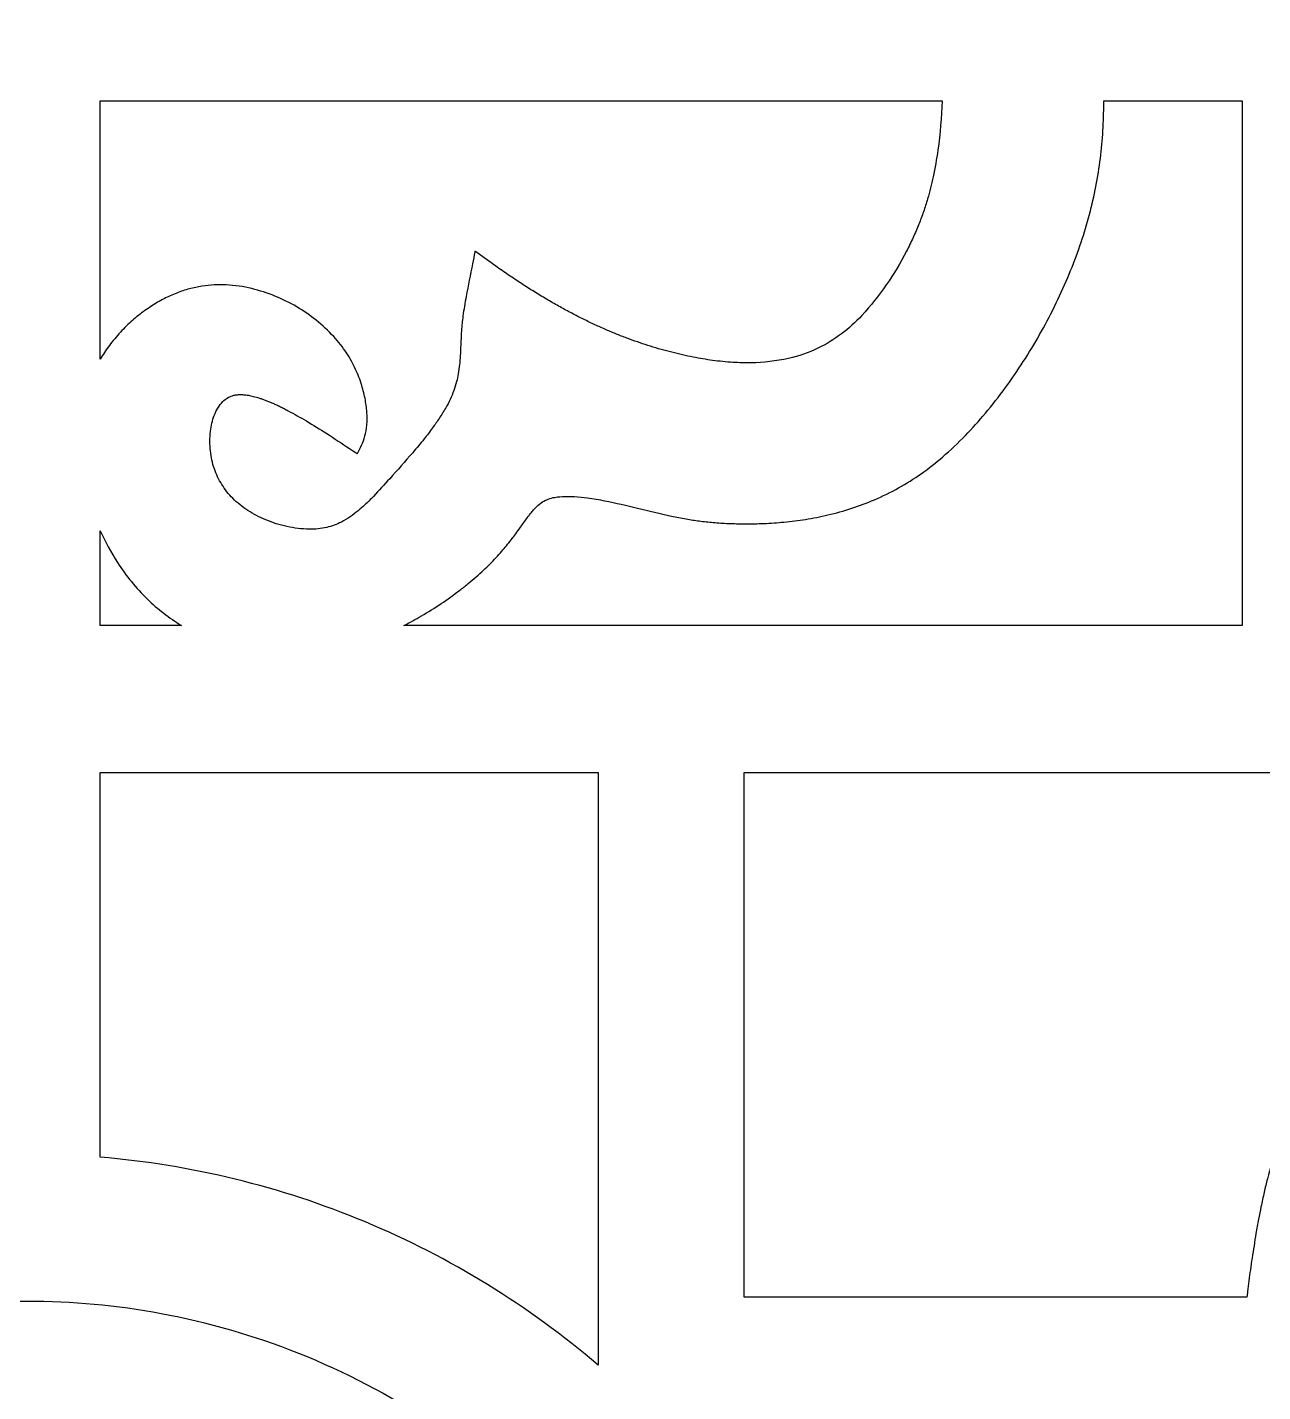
# Model space of a CAD drawing. Header units: centimetres. Extents: x -27 to -20.3, y -9 to 9.
# Drawn here: x -23.642 to -21.634, y -2.217 to 0 of the extents above; entities that cross this region are included whole.
import ezdxf

# ---------------------------------------------------------------- set-up
doc = ezdxf.new("R2010")
doc.units = ezdxf.units.CM
doc.header["$MEASUREMENT"] = 0
doc.layers.add('layer 1', color=7, linetype='Continuous')

msp = doc.modelspace()

# ---------------------------------------------------------------- linework, layer by layer
at = {"layer": 'layer 1', "color": 250}
for points, knots in [([(-20.28417, 9.00077), (-20.28417, 3.00045), (-20.28417, -2.99988), (-20.28417, -9.00021), (-20.28417, -9.00021), (-22.52248, -9.00021), (-24.76082, -9.00021), (-26.99914, -9.00021), (-26.99914, -9.00021), (-26.99914, -2.99988), (-26.99914, 3.00045), (-26.99914, 9.00077), (-26.99914, 9.00077), (-24.76082, 9.00077), (-22.52248, 9.00077), (-20.28417, 9.00077)], [0, 0, 0, 0, 0.2, 0.2, 0.2, 0.2, 0.4, 0.4, 0.4, 0.4, 0.6, 0.6, 0.6, 0.6, 1, 1, 1, 1]), ([(-23.1552, -0.65967), (-23.16622, -0.65286), (-23.17722, -0.64605), (-23.18825, -0.63925), (-23.18825, -0.63925), (-23.19801, -0.63376), (-23.20777, -0.62829), (-23.21752, -0.6228), (-23.21752, -0.6228), (-23.21975, -0.62164), (-23.22197, -0.6205), (-23.22421, -0.61936), (-23.22421, -0.61936), (-23.22629, -0.61831), (-23.22837, -0.61728), (-23.23048, -0.61625), (-23.23048, -0.61625), (-23.23258, -0.61521), (-23.23472, -0.61421), (-23.23684, -0.61323), (-23.23684, -0.61323), (-23.23878, -0.61233), (-23.24072, -0.61145), (-23.24268, -0.6106), (-23.24268, -0.6106), (-23.24462, -0.60973), (-23.24659, -0.60891), (-23.24857, -0.60809), (-23.24857, -0.60809), (-23.25038, -0.60734), (-23.25216, -0.60663), (-23.25397, -0.60594), (-23.25397, -0.60594), (-23.25576, -0.60525), (-23.25757, -0.60457), (-23.25938, -0.60392), (-23.25938, -0.60392), (-23.26103, -0.60333), (-23.26266, -0.60279), (-23.26433, -0.60225), (-23.26433, -0.60225), (-23.26763, -0.60119), (-23.27094, -0.60022), (-23.27428, -0.59939), (-23.27428, -0.59939), (-23.27697, -0.59872), (-23.27969, -0.59814), (-23.28243, -0.59769), (-23.28243, -0.59769), (-23.2851, -0.59723), (-23.28778, -0.5969), (-23.29047, -0.5967), (-23.29047, -0.5967), (-23.29265, -0.59654), (-23.29482, -0.59649), (-23.297, -0.59657), (-23.297, -0.59657), (-23.29909, -0.59665), (-23.30116, -0.59685), (-23.30322, -0.59718), (-23.30322, -0.59718), (-23.30497, -0.59746), (-23.3067, -0.59787), (-23.30839, -0.59839), (-23.30839, -0.59839), (-23.31427, -0.60017), (-23.31949, -0.6034), (-23.32371, -0.60786), (-23.32371, -0.60786), (-23.32987, -0.61433), (-23.33466, -0.6219), (-23.3378, -0.63027), (-23.3378, -0.63027), (-23.34099, -0.63864), (-23.3431, -0.64733), (-23.34407, -0.65622), (-23.34407, -0.65622), (-23.34526, -0.66686), (-23.34526, -0.67757), (-23.34411, -0.68821), (-23.34411, -0.68821), (-23.34304, -0.69803), (-23.34091, -0.70768), (-23.33773, -0.71703), (-23.33773, -0.71703), (-23.33467, -0.72599), (-23.33063, -0.73455), (-23.3256, -0.74258), (-23.3256, -0.74258), (-23.32052, -0.75077), (-23.31454, -0.75831), (-23.30774, -0.76513), (-23.30774, -0.76513), (-23.30027, -0.77259), (-23.2921, -0.77922), (-23.28329, -0.78493), (-23.28329, -0.78493), (-23.27401, -0.79095), (-23.26419, -0.79606), (-23.25398, -0.80025), (-23.25398, -0.80025), (-23.24293, -0.80479), (-23.23149, -0.80838), (-23.21983, -0.81093), (-23.21983, -0.81093), (-23.20788, -0.81356), (-23.19573, -0.81501), (-23.1835, -0.81526), (-23.1835, -0.81526), (-23.17394, -0.81546), (-23.16447, -0.8145), (-23.15515, -0.81242), (-23.15515, -0.81242), (-23.14685, -0.81053), (-23.13882, -0.80759), (-23.13124, -0.80361), (-23.13124, -0.80361), (-23.12148, -0.79847), (-23.11229, -0.79235), (-23.10383, -0.78527), (-23.10383, -0.78527), (-23.10015, -0.78222), (-23.09658, -0.77904), (-23.09311, -0.77576), (-23.09311, -0.77576), (-23.08836, -0.77127), (-23.08372, -0.76667), (-23.0792, -0.76198), (-23.0792, -0.76198), (-23.07041, -0.75242), (-23.06162, -0.74288), (-23.05281, -0.73333), (-23.05281, -0.73333), (-23.04022, -0.71933), (-23.02776, -0.70521), (-23.01542, -0.69095), (-23.01542, -0.69095), (-23.00911, -0.68364), (-23.00293, -0.6762), (-22.99693, -0.66863), (-22.99693, -0.66863), (-22.99216, -0.66268), (-22.98754, -0.65664), (-22.983, -0.65051), (-22.983, -0.65051), (-22.9794, -0.64561), (-22.97592, -0.64064), (-22.97256, -0.63559), (-22.97256, -0.63559), (-22.96875, -0.6299), (-22.96515, -0.62412), (-22.96176, -0.61818), (-22.96176, -0.61818), (-22.95912, -0.61365), (-22.9567, -0.60901), (-22.95447, -0.60427), (-22.95447, -0.60427), (-22.95232, -0.59964), (-22.95035, -0.5949), (-22.94861, -0.5901), (-22.94861, -0.5901), (-22.9469, -0.58529), (-22.9454, -0.58042), (-22.94414, -0.57548), (-22.94414, -0.57548), (-22.94309, -0.57127), (-22.94217, -0.56704), (-22.94144, -0.56277), (-22.94144, -0.56277), (-22.9406, -0.55783), (-22.9399, -0.55287), (-22.93938, -0.5479), (-22.93938, -0.5479), (-22.93901, -0.54444), (-22.93871, -0.541), (-22.9385, -0.53753), (-22.9385, -0.53753), (-22.93813, -0.53186), (-22.93784, -0.52617), (-22.9376, -0.52048), (-22.9376, -0.52048), (-22.93732, -0.51346), (-22.93702, -0.50645), (-22.9367, -0.49944), (-22.9367, -0.49944), (-22.93659, -0.49715), (-22.93643, -0.49483), (-22.93627, -0.49255), (-22.93627, -0.49255), (-22.93568, -0.48464), (-22.93489, -0.47677), (-22.93379, -0.46892), (-22.93379, -0.46892), (-22.93232, -0.45826), (-22.93059, -0.44764), (-22.92865, -0.43706), (-22.92865, -0.43706), (-22.92517, -0.41935), (-22.92169, -0.40165), (-22.91819, -0.38394), (-22.91819, -0.38394), (-22.91692, -0.37741), (-22.91563, -0.37088), (-22.91436, -0.36435), (-22.91436, -0.36435), (-22.91432, -0.36405), (-22.91425, -0.36374), (-22.91417, -0.36344), (-22.91417, -0.36344), (-22.91394, -0.36361), (-22.91369, -0.36381), (-22.91344, -0.36398), (-22.91344, -0.36398), (-22.90809, -0.36788), (-22.90272, -0.3718), (-22.89738, -0.37569), (-22.89738, -0.37569), (-22.89008, -0.38099), (-22.88276, -0.38624), (-22.8754, -0.39143), (-22.8754, -0.39143), (-22.8684, -0.3963), (-22.86137, -0.40113), (-22.85431, -0.40589), (-22.85431, -0.40589), (-22.84737, -0.41057), (-22.84037, -0.41516), (-22.83331, -0.41968), (-22.83331, -0.41968), (-22.82662, -0.424), (-22.8199, -0.42823), (-22.8131, -0.43238), (-22.8131, -0.43238), (-22.80643, -0.43647), (-22.79975, -0.44046), (-22.79301, -0.44442), (-22.79301, -0.44442), (-22.78657, -0.44815), (-22.78011, -0.45183), (-22.77358, -0.45544), (-22.77358, -0.45544), (-22.76718, -0.45897), (-22.76079, -0.46241), (-22.7543, -0.46578), (-22.7543, -0.46578), (-22.74808, -0.46903), (-22.74184, -0.4722), (-22.73554, -0.47529), (-22.73554, -0.47529), (-22.7294, -0.47831), (-22.72323, -0.48125), (-22.71699, -0.48411), (-22.71699, -0.48411), (-22.71095, -0.48689), (-22.70491, -0.48958), (-22.6988, -0.4922), (-22.6988, -0.4922), (-22.69287, -0.49476), (-22.68691, -0.49723), (-22.68089, -0.49963), (-22.68089, -0.49963), (-22.675, -0.50199), (-22.6691, -0.50424), (-22.66317, -0.50644), (-22.66317, -0.50644), (-22.65184, -0.51061), (-22.64039, -0.5145), (-22.62887, -0.51808), (-22.62887, -0.51808), (-22.61745, -0.52164), (-22.60594, -0.52489), (-22.59437, -0.52785), (-22.59437, -0.52785), (-22.58284, -0.53079), (-22.57127, -0.53341), (-22.5596, -0.53571), (-22.5596, -0.53571), (-22.5492, -0.53778), (-22.53872, -0.53951), (-22.52821, -0.54093), (-22.52821, -0.54093), (-22.51723, -0.54242), (-22.50623, -0.54351), (-22.49518, -0.54421), (-22.49518, -0.54421), (-22.48539, -0.54485), (-22.47557, -0.54507), (-22.46577, -0.54492), (-22.46577, -0.54492), (-22.44519, -0.5446), (-22.42478, -0.54221), (-22.40472, -0.53781), (-22.40472, -0.53781), (-22.38814, -0.53418), (-22.37216, -0.52859), (-22.35692, -0.52116), (-22.35692, -0.52116), (-22.33006, -0.50803), (-22.30613, -0.49011), (-22.28588, -0.46803), (-22.28588, -0.46803), (-22.257, -0.4365), (-22.23253, -0.40138), (-22.21293, -0.3633), (-22.21293, -0.3633), (-22.20918, -0.35606), (-22.20563, -0.34873), (-22.20224, -0.34132), (-22.20224, -0.34132), (-22.19901, -0.33424), (-22.19596, -0.32709), (-22.19307, -0.31985), (-22.19307, -0.31985), (-22.19039, -0.3131), (-22.18786, -0.30626), (-22.18546, -0.2994), (-22.18546, -0.2994), (-22.18309, -0.29251), (-22.18089, -0.2856), (-22.17883, -0.27864), (-22.17883, -0.27864), (-22.17538, -0.2668), (-22.17236, -0.25485), (-22.16982, -0.24278), (-22.16982, -0.24278), (-22.1668, -0.22838), (-22.16427, -0.21389), (-22.16217, -0.19931), (-22.16217, -0.19931), (-22.15841, -0.17269), (-22.15606, -0.14591), (-22.15521, -0.11905), (-22.15521, -0.11905), (-22.61118, -0.11905), (-23.06714, -0.11905), (-23.5231, -0.11905), (-23.5231, -0.11905), (-23.5231, -0.25903), (-23.5231, -0.39902), (-23.5231, -0.53898), (-23.5231, -0.53898), (-23.52093, -0.53532), (-23.51866, -0.5317), (-23.51631, -0.52815), (-23.51631, -0.52815), (-23.51118, -0.5204), (-23.50562, -0.51296), (-23.49966, -0.50582), (-23.49966, -0.50582), (-23.49361, -0.49855), (-23.48718, -0.49161), (-23.4804, -0.48504), (-23.4804, -0.48504), (-23.47417, -0.479), (-23.46767, -0.47327), (-23.4609, -0.46788), (-23.4609, -0.46788), (-23.4542, -0.46254), (-23.44727, -0.45754), (-23.4401, -0.45289), (-23.4401, -0.45289), (-23.43338, -0.44854), (-23.42646, -0.44452), (-23.41937, -0.44083), (-23.41937, -0.44083), (-23.4127, -0.4374), (-23.40587, -0.43431), (-23.39888, -0.43157), (-23.39888, -0.43157), (-23.39214, -0.42894), (-23.38528, -0.42667), (-23.37829, -0.42477), (-23.37829, -0.42477), (-23.37151, -0.42293), (-23.3646, -0.42145), (-23.35764, -0.42035), (-23.35764, -0.42035), (-23.34466, -0.41833), (-23.33155, -0.41763), (-23.31842, -0.41827), (-23.31842, -0.41827), (-23.30446, -0.41897), (-23.29061, -0.421), (-23.27701, -0.42432), (-23.27701, -0.42432), (-23.25132, -0.43061), (-23.22678, -0.44055), (-23.20391, -0.45394), (-23.20391, -0.45394), (-23.18159, -0.467), (-23.16142, -0.48323), (-23.14385, -0.50229), (-23.14385, -0.50229), (-23.14001, -0.50645), (-23.13631, -0.51077), (-23.13282, -0.51525), (-23.13282, -0.51525), (-23.12937, -0.51964), (-23.1261, -0.52419), (-23.12301, -0.52886), (-23.12301, -0.52886), (-23.11739, -0.53743), (-23.1124, -0.54638), (-23.10813, -0.55569), (-23.10813, -0.55569), (-23.10617, -0.55988), (-23.10438, -0.56413), (-23.10274, -0.56845), (-23.10274, -0.56845), (-23.10108, -0.57279), (-23.09958, -0.57718), (-23.09821, -0.58163), (-23.09821, -0.58163), (-23.09699, -0.58556), (-23.09591, -0.58953), (-23.09493, -0.59352), (-23.09493, -0.59352), (-23.09394, -0.59752), (-23.09308, -0.60157), (-23.09235, -0.60563), (-23.09235, -0.60563), (-23.09166, -0.60936), (-23.0911, -0.61311), (-23.09062, -0.61687), (-23.09062, -0.61687), (-23.09019, -0.62029), (-23.08991, -0.6237), (-23.0897, -0.62712), (-23.0897, -0.62712), (-23.08947, -0.63048), (-23.08941, -0.63383), (-23.08947, -0.63718), (-23.08947, -0.63718), (-23.08951, -0.64027), (-23.08963, -0.64336), (-23.08992, -0.64644), (-23.08992, -0.64644), (-23.09045, -0.65231), (-23.09148, -0.65811), (-23.093, -0.6638), (-23.093, -0.6638), (-23.09438, -0.66905), (-23.09627, -0.67412), (-23.09862, -0.67899), (-23.09862, -0.67899), (-23.10073, -0.68336), (-23.10283, -0.68771), (-23.10494, -0.69208), (-23.10494, -0.69208), (-23.10502, -0.69227), (-23.10514, -0.69247), (-23.10524, -0.69268), (-23.10524, -0.69268), (-23.10543, -0.69257), (-23.10561, -0.69243), (-23.1058, -0.69232), (-23.1058, -0.69232), (-23.10983, -0.68966), (-23.11386, -0.687), (-23.11788, -0.68434), (-23.11788, -0.68434), (-23.13032, -0.67612), (-23.14276, -0.6679), (-23.1552, -0.65967)], [0, 0, 0, 0, 0.008547, 0.008547, 0.008547, 0.008547, 0.017094, 0.017094, 0.017094, 0.017094, 0.025641, 0.025641, 0.025641, 0.025641, 0.034188, 0.034188, 0.034188, 0.034188, 0.042735, 0.042735, 0.042735, 0.042735, 0.0512821, 0.0512821, 0.0512821, 0.0512821, 0.0598291, 0.0598291, 0.0598291, 0.0598291, 0.0683761, 0.0683761, 0.0683761, 0.0683761, 0.0769231, 0.0769231, 0.0769231, 0.0769231, 0.0854701, 0.0854701, 0.0854701, 0.0854701, 0.0940171, 0.0940171, 0.0940171, 0.0940171, 0.1025641, 0.1025641, 0.1025641, 0.1025641, 0.1111111, 0.1111111, 0.1111111, 0.1111111, 0.1196581, 0.1196581, 0.1196581, 0.1196581, 0.1282051, 0.1282051, 0.1282051, 0.1282051, 0.1367521, 0.1367521, 0.1367521, 0.1367521, 0.1452991, 0.1452991, 0.1452991, 0.1452991, 0.1538462, 0.1538462, 0.1538462, 0.1538462, 0.1623932, 0.1623932, 0.1623932, 0.1623932, 0.1709402, 0.1709402, 0.1709402, 0.1709402, 0.1794872, 0.1794872, 0.1794872, 0.1794872, 0.1880342, 0.1880342, 0.1880342, 0.1880342, 0.1965812, 0.1965812, 0.1965812, 0.1965812, 0.2051282, 0.2051282, 0.2051282, 0.2051282, 0.2136752, 0.2136752, 0.2136752, 0.2136752, 0.2222222, 0.2222222, 0.2222222, 0.2222222, 0.2307692, 0.2307692, 0.2307692, 0.2307692, 0.2393162, 0.2393162, 0.2393162, 0.2393162, 0.2478632, 0.2478632, 0.2478632, 0.2478632, 0.2564103, 0.2564103, 0.2564103, 0.2564103, 0.2649573, 0.2649573, 0.2649573, 0.2649573, 0.2735043, 0.2735043, 0.2735043, 0.2735043, 0.2820513, 0.2820513, 0.2820513, 0.2820513, 0.2905983, 0.2905983, 0.2905983, 0.2905983, 0.2991453, 0.2991453, 0.2991453, 0.2991453, 0.3076923, 0.3076923, 0.3076923, 0.3076923, 0.3162393, 0.3162393, 0.3162393, 0.3162393, 0.3247863, 0.3247863, 0.3247863, 0.3247863, 0.3333333, 0.3333333, 0.3333333, 0.3333333, 0.3418803, 0.3418803, 0.3418803, 0.3418803, 0.3504274, 0.3504274, 0.3504274, 0.3504274, 0.3589744, 0.3589744, 0.3589744, 0.3589744, 0.3675214, 0.3675214, 0.3675214, 0.3675214, 0.3760684, 0.3760684, 0.3760684, 0.3760684, 0.3846154, 0.3846154, 0.3846154, 0.3846154, 0.3931624, 0.3931624, 0.3931624, 0.3931624, 0.4017094, 0.4017094, 0.4017094, 0.4017094, 0.4102564, 0.4102564, 0.4102564, 0.4102564, 0.4188034, 0.4188034, 0.4188034, 0.4188034, 0.4273504, 0.4273504, 0.4273504, 0.4273504, 0.4358974, 0.4358974, 0.4358974, 0.4358974, 0.4444444, 0.4444444, 0.4444444, 0.4444444, 0.4529915, 0.4529915, 0.4529915, 0.4529915, 0.4615385, 0.4615385, 0.4615385, 0.4615385, 0.4700855, 0.4700855, 0.4700855, 0.4700855, 0.4786325, 0.4786325, 0.4786325, 0.4786325, 0.4871795, 0.4871795, 0.4871795, 0.4871795, 0.4957265, 0.4957265, 0.4957265, 0.4957265, 0.5042735, 0.5042735, 0.5042735, 0.5042735, 0.5128205, 0.5128205, 0.5128205, 0.5128205, 0.5213675, 0.5213675, 0.5213675, 0.5213675, 0.5299145, 0.5299145, 0.5299145, 0.5299145, 0.5384615, 0.5384615, 0.5384615, 0.5384615, 0.5470085, 0.5470085, 0.5470085, 0.5470085, 0.5555556, 0.5555556, 0.5555556, 0.5555556, 0.5641026, 0.5641026, 0.5641026, 0.5641026, 0.5726496, 0.5726496, 0.5726496, 0.5726496, 0.5811966, 0.5811966, 0.5811966, 0.5811966, 0.5897436, 0.5897436, 0.5897436, 0.5897436, 0.5982906, 0.5982906, 0.5982906, 0.5982906, 0.6068376, 0.6068376, 0.6068376, 0.6068376, 0.6153846, 0.6153846, 0.6153846, 0.6153846, 0.6239316, 0.6239316, 0.6239316, 0.6239316, 0.6324786, 0.6324786, 0.6324786, 0.6324786, 0.6410256, 0.6410256, 0.6410256, 0.6410256, 0.6495726, 0.6495726, 0.6495726, 0.6495726, 0.6581197, 0.6581197, 0.6581197, 0.6581197, 0.6666667, 0.6666667, 0.6666667, 0.6666667, 0.6752137, 0.6752137, 0.6752137, 0.6752137, 0.6837607, 0.6837607, 0.6837607, 0.6837607, 0.6923077, 0.6923077, 0.6923077, 0.6923077, 0.7008547, 0.7008547, 0.7008547, 0.7008547, 0.7094017, 0.7094017, 0.7094017, 0.7094017, 0.7179487, 0.7179487, 0.7179487, 0.7179487, 0.7264957, 0.7264957, 0.7264957, 0.7264957, 0.7350427, 0.7350427, 0.7350427, 0.7350427, 0.7435897, 0.7435897, 0.7435897, 0.7435897, 0.7521368, 0.7521368, 0.7521368, 0.7521368, 0.7606838, 0.7606838, 0.7606838, 0.7606838, 0.7692308, 0.7692308, 0.7692308, 0.7692308, 0.7777778, 0.7777778, 0.7777778, 0.7777778, 0.7863248, 0.7863248, 0.7863248, 0.7863248, 0.7948718, 0.7948718, 0.7948718, 0.7948718, 0.8034188, 0.8034188, 0.8034188, 0.8034188, 0.8119658, 0.8119658, 0.8119658, 0.8119658, 0.8205128, 0.8205128, 0.8205128, 0.8205128, 0.8290598, 0.8290598, 0.8290598, 0.8290598, 0.8376068, 0.8376068, 0.8376068, 0.8376068, 0.8461538, 0.8461538, 0.8461538, 0.8461538, 0.8547009, 0.8547009, 0.8547009, 0.8547009, 0.8632479, 0.8632479, 0.8632479, 0.8632479, 0.8717949, 0.8717949, 0.8717949, 0.8717949, 0.8803419, 0.8803419, 0.8803419, 0.8803419, 0.8888889, 0.8888889, 0.8888889, 0.8888889, 0.8974359, 0.8974359, 0.8974359, 0.8974359, 0.9059829, 0.9059829, 0.9059829, 0.9059829, 0.9145299, 0.9145299, 0.9145299, 0.9145299, 0.9230769, 0.9230769, 0.9230769, 0.9230769, 0.9316239, 0.9316239, 0.9316239, 0.9316239, 0.9401709, 0.9401709, 0.9401709, 0.9401709, 0.9487179, 0.9487179, 0.9487179, 0.9487179, 0.957265, 0.957265, 0.957265, 0.957265, 0.965812, 0.965812, 0.965812, 0.965812, 0.974359, 0.974359, 0.974359, 0.974359, 0.982906, 0.982906, 0.982906, 0.982906, 1, 1, 1, 1]), ([(-23.02995, -0.9718), (-22.57591, -0.9718), (-22.12191, -0.9718), (-21.6679, -0.9718), (-21.6679, -0.9718), (-21.6679, -0.68755), (-21.6679, -0.4033), (-21.6679, -0.11905), (-21.6679, -0.11905), (-21.74279, -0.11905), (-21.8177, -0.11905), (-21.89262, -0.11905), (-21.89262, -0.11905), (-21.89261, -0.12407), (-21.89261, -0.12907), (-21.89268, -0.13408), (-21.89268, -0.13408), (-21.89303, -0.16415), (-21.89533, -0.19413), (-21.8996, -0.22389), (-21.8996, -0.22389), (-21.90177, -0.23919), (-21.90447, -0.25442), (-21.90768, -0.26953), (-21.90768, -0.26953), (-21.91092, -0.28487), (-21.91468, -0.3001), (-21.91894, -0.3152), (-21.91894, -0.3152), (-21.92323, -0.33034), (-21.92794, -0.34538), (-21.93321, -0.36023), (-21.93321, -0.36023), (-21.93871, -0.37584), (-21.9447, -0.39128), (-21.95114, -0.40652), (-21.95114, -0.40652), (-21.96456, -0.43828), (-21.97979, -0.4692), (-21.99673, -0.49917), (-21.99673, -0.49917), (-22.01361, -0.52894), (-22.03216, -0.55771), (-22.05237, -0.5853), (-22.05237, -0.5853), (-22.06276, -0.59955), (-22.07365, -0.61345), (-22.08498, -0.62699), (-22.08498, -0.62699), (-22.09534, -0.63933), (-22.10615, -0.65129), (-22.11738, -0.66285), (-22.11738, -0.66285), (-22.12918, -0.67501), (-22.14149, -0.68663), (-22.15428, -0.69772), (-22.15428, -0.69772), (-22.16548, -0.7074), (-22.17713, -0.71654), (-22.18924, -0.72507), (-22.18924, -0.72507), (-22.20105, -0.73337), (-22.21328, -0.74105), (-22.22588, -0.74808), (-22.22588, -0.74808), (-22.23865, -0.75521), (-22.25181, -0.76167), (-22.26525, -0.76745), (-22.26525, -0.76745), (-22.2772, -0.77256), (-22.28938, -0.77717), (-22.30176, -0.78122), (-22.30176, -0.78122), (-22.31466, -0.78543), (-22.32772, -0.7891), (-22.34092, -0.7922), (-22.34092, -0.7922), (-22.34688, -0.7936), (-22.35284, -0.79488), (-22.35883, -0.79606), (-22.35883, -0.79606), (-22.36498, -0.79727), (-22.37117, -0.79837), (-22.37735, -0.79936), (-22.37735, -0.79936), (-22.38306, -0.80027), (-22.38876, -0.80109), (-22.39447, -0.80179), (-22.39447, -0.80179), (-22.40038, -0.80255), (-22.40628, -0.8032), (-22.41218, -0.80376), (-22.41218, -0.80376), (-22.41752, -0.80427), (-22.42289, -0.80471), (-22.42824, -0.80506), (-22.42824, -0.80506), (-22.43378, -0.80544), (-22.43934, -0.80574), (-22.4449, -0.80597), (-22.4449, -0.80597), (-22.4498, -0.80618), (-22.4547, -0.80634), (-22.45963, -0.80642), (-22.45963, -0.80642), (-22.46475, -0.80652), (-22.46988, -0.80655), (-22.47502, -0.80653), (-22.47502, -0.80653), (-22.47969, -0.80653), (-22.48437, -0.80646), (-22.48905, -0.80636), (-22.48905, -0.80636), (-22.49346, -0.80627), (-22.49788, -0.80613), (-22.5023, -0.80593), (-22.5023, -0.80593), (-22.50652, -0.80576), (-22.51073, -0.80552), (-22.51496, -0.80525), (-22.51496, -0.80525), (-22.51903, -0.80499), (-22.52306, -0.80469), (-22.52711, -0.80434), (-22.52711, -0.80434), (-22.53098, -0.804), (-22.5348, -0.80364), (-22.53864, -0.80323), (-22.53864, -0.80323), (-22.54243, -0.80282), (-22.54621, -0.80236), (-22.54997, -0.80187), (-22.54997, -0.80187), (-22.55348, -0.80141), (-22.557, -0.80093), (-22.56053, -0.8004), (-22.56053, -0.8004), (-22.56411, -0.79985), (-22.56768, -0.79929), (-22.57127, -0.79867), (-22.57127, -0.79867), (-22.57928, -0.7973), (-22.58726, -0.79573), (-22.59518, -0.79397), (-22.59518, -0.79397), (-22.61351, -0.78987), (-22.63178, -0.78559), (-22.65001, -0.78111), (-22.65001, -0.78111), (-22.66769, -0.77676), (-22.68542, -0.77275), (-22.70324, -0.7691), (-22.70324, -0.7691), (-22.71258, -0.76716), (-22.72201, -0.76557), (-22.73151, -0.7643), (-22.73151, -0.7643), (-22.73842, -0.76337), (-22.74539, -0.76268), (-22.75238, -0.76225), (-22.75238, -0.76225), (-22.75751, -0.76191), (-22.76264, -0.76181), (-22.76777, -0.76195), (-22.76777, -0.76195), (-22.77338, -0.76208), (-22.77896, -0.76263), (-22.78448, -0.76353), (-22.78448, -0.76353), (-22.78815, -0.76413), (-22.79175, -0.76508), (-22.79521, -0.76636), (-22.79521, -0.76636), (-22.79841, -0.76753), (-22.80146, -0.76905), (-22.80432, -0.77089), (-22.80432, -0.77089), (-22.80773, -0.77308), (-22.81087, -0.77559), (-22.8138, -0.7784), (-22.8138, -0.7784), (-22.81516, -0.77971), (-22.81646, -0.78106), (-22.81771, -0.78246), (-22.81771, -0.78246), (-22.81941, -0.78431), (-22.82102, -0.78623), (-22.8226, -0.78815), (-22.8226, -0.78815), (-22.8239, -0.78973), (-22.82516, -0.79135), (-22.82637, -0.79296), (-22.82637, -0.79296), (-22.82828, -0.79547), (-22.83017, -0.79802), (-22.83204, -0.80058), (-22.83204, -0.80058), (-22.83558, -0.80554), (-22.83914, -0.8105), (-22.84269, -0.81546), (-22.84269, -0.81546), (-22.84502, -0.81868), (-22.84737, -0.82189), (-22.84972, -0.82507), (-22.84972, -0.82507), (-22.85157, -0.82755), (-22.85345, -0.83002), (-22.85534, -0.83247), (-22.85534, -0.83247), (-22.85788, -0.83578), (-22.86048, -0.83903), (-22.8631, -0.84225), (-22.8631, -0.84225), (-22.86558, -0.84528), (-22.86808, -0.84829), (-22.87068, -0.85125), (-22.87068, -0.85125), (-22.8737, -0.85472), (-22.87675, -0.85814), (-22.8799, -0.86152), (-22.8799, -0.86152), (-22.88303, -0.8649), (-22.88625, -0.86823), (-22.88949, -0.87147), (-22.88949, -0.87147), (-22.89302, -0.87502), (-22.89661, -0.87849), (-22.90028, -0.88188), (-22.90028, -0.88188), (-22.90422, -0.88558), (-22.90826, -0.8892), (-22.91229, -0.89273), (-22.91229, -0.89273), (-22.91652, -0.89642), (-22.92076, -0.90002), (-22.92512, -0.90357), (-22.92512, -0.90357), (-22.92963, -0.90724), (-22.93418, -0.91086), (-22.93882, -0.9144), (-22.93882, -0.9144), (-22.94873, -0.922), (-22.95888, -0.92928), (-22.96925, -0.93623), (-22.96925, -0.93623), (-22.97968, -0.94323), (-22.99031, -0.94987), (-23.00114, -0.95618), (-23.00114, -0.95618), (-23.01058, -0.96166), (-23.02018, -0.96687), (-23.02995, -0.9718)], [0, 0, 0, 0, 0.015625, 0.015625, 0.015625, 0.015625, 0.03125, 0.03125, 0.03125, 0.03125, 0.046875, 0.046875, 0.046875, 0.046875, 0.0625, 0.0625, 0.0625, 0.0625, 0.078125, 0.078125, 0.078125, 0.078125, 0.09375, 0.09375, 0.09375, 0.09375, 0.109375, 0.109375, 0.109375, 0.109375, 0.125, 0.125, 0.125, 0.125, 0.140625, 0.140625, 0.140625, 0.140625, 0.15625, 0.15625, 0.15625, 0.15625, 0.171875, 0.171875, 0.171875, 0.171875, 0.1875, 0.1875, 0.1875, 0.1875, 0.203125, 0.203125, 0.203125, 0.203125, 0.21875, 0.21875, 0.21875, 0.21875, 0.234375, 0.234375, 0.234375, 0.234375, 0.25, 0.25, 0.25, 0.25, 0.265625, 0.265625, 0.265625, 0.265625, 0.28125, 0.28125, 0.28125, 0.28125, 0.296875, 0.296875, 0.296875, 0.296875, 0.3125, 0.3125, 0.3125, 0.3125, 0.328125, 0.328125, 0.328125, 0.328125, 0.34375, 0.34375, 0.34375, 0.34375, 0.359375, 0.359375, 0.359375, 0.359375, 0.375, 0.375, 0.375, 0.375, 0.390625, 0.390625, 0.390625, 0.390625, 0.40625, 0.40625, 0.40625, 0.40625, 0.421875, 0.421875, 0.421875, 0.421875, 0.4375, 0.4375, 0.4375, 0.4375, 0.453125, 0.453125, 0.453125, 0.453125, 0.46875, 0.46875, 0.46875, 0.46875, 0.484375, 0.484375, 0.484375, 0.484375, 0.5, 0.5, 0.5, 0.5, 0.515625, 0.515625, 0.515625, 0.515625, 0.53125, 0.53125, 0.53125, 0.53125, 0.546875, 0.546875, 0.546875, 0.546875, 0.5625, 0.5625, 0.5625, 0.5625, 0.578125, 0.578125, 0.578125, 0.578125, 0.59375, 0.59375, 0.59375, 0.59375, 0.609375, 0.609375, 0.609375, 0.609375, 0.625, 0.625, 0.625, 0.625, 0.640625, 0.640625, 0.640625, 0.640625, 0.65625, 0.65625, 0.65625, 0.65625, 0.671875, 0.671875, 0.671875, 0.671875, 0.6875, 0.6875, 0.6875, 0.6875, 0.703125, 0.703125, 0.703125, 0.703125, 0.71875, 0.71875, 0.71875, 0.71875, 0.734375, 0.734375, 0.734375, 0.734375, 0.75, 0.75, 0.75, 0.75, 0.765625, 0.765625, 0.765625, 0.765625, 0.78125, 0.78125, 0.78125, 0.78125, 0.796875, 0.796875, 0.796875, 0.796875, 0.8125, 0.8125, 0.8125, 0.8125, 0.828125, 0.828125, 0.828125, 0.828125, 0.84375, 0.84375, 0.84375, 0.84375, 0.859375, 0.859375, 0.859375, 0.859375, 0.875, 0.875, 0.875, 0.875, 0.890625, 0.890625, 0.890625, 0.890625, 0.90625, 0.90625, 0.90625, 0.90625, 0.921875, 0.921875, 0.921875, 0.921875, 0.9375, 0.9375, 0.9375, 0.9375, 0.953125, 0.953125, 0.953125, 0.953125, 0.96875, 0.96875, 0.96875, 0.96875, 1, 1, 1, 1]), ([(-22.47694, -2.06321), (-22.20459, -2.06321), (-21.93221, -2.06321), (-21.65987, -2.06321), (-21.65987, -2.06321), (-21.65953, -2.06017), (-21.6592, -2.05712), (-21.65888, -2.05409), (-21.65888, -2.05409), (-21.65821, -2.04823), (-21.6575, -2.0424), (-21.6568, -2.03656), (-21.6568, -2.03656), (-21.65602, -2.03052), (-21.65526, -2.02451), (-21.65442, -2.01852), (-21.65442, -2.01852), (-21.65356, -2.01221), (-21.65264, -2.00589), (-21.65171, -1.99959), (-21.65171, -1.99959), (-21.64954, -1.98632), (-21.6474, -1.97307), (-21.64527, -1.95981), (-21.64527, -1.95981), (-21.6439, -1.95195), (-21.64248, -1.9441), (-21.64102, -1.93626), (-21.64102, -1.93626), (-21.63978, -1.92967), (-21.6385, -1.92309), (-21.63715, -1.91653), (-21.63715, -1.91653), (-21.63549, -1.90852), (-21.63378, -1.90051), (-21.63195, -1.89255), (-21.63195, -1.89255), (-21.63032, -1.88537), (-21.62857, -1.87821), (-21.62676, -1.87107), (-21.62676, -1.87107), (-21.62241, -1.85399), (-21.61748, -1.83706), (-21.61192, -1.82032), (-21.61192, -1.82032), (-21.60723, -1.80614), (-21.60194, -1.79215), (-21.59609, -1.7784), (-21.59609, -1.7784), (-21.58222, -1.74585), (-21.5648, -1.71513), (-21.544, -1.68656), (-21.544, -1.68656), (-21.52567, -1.66134), (-21.50424, -1.63871), (-21.48007, -1.61908), (-21.48007, -1.61908), (-21.45657, -1.59998), (-21.43104, -1.58377), (-21.40378, -1.57067), (-21.40378, -1.57067), (-21.37125, -1.55505), (-21.33735, -1.54265), (-21.30243, -1.53361), (-21.30243, -1.53361), (-21.28542, -1.52919), (-21.26817, -1.52584), (-21.25076, -1.52357), (-21.25076, -1.52357), (-21.23726, -1.5218), (-21.2237, -1.52113), (-21.21012, -1.52158), (-21.21012, -1.52158), (-21.20199, -1.52185), (-21.19388, -1.52254), (-21.18581, -1.52365), (-21.18581, -1.52365), (-21.17776, -1.52474), (-21.16982, -1.52625), (-21.16192, -1.52817), (-21.16192, -1.52817), (-21.15679, -1.52942), (-21.15171, -1.53084), (-21.14669, -1.53242), (-21.14669, -1.53242), (-21.14824, -1.52735), (-21.14965, -1.52223), (-21.15089, -1.51706), (-21.15089, -1.51706), (-21.1528, -1.50912), (-21.15431, -1.5011), (-21.15541, -1.49301), (-21.15541, -1.49301), (-21.15649, -1.4849), (-21.15716, -1.47673), (-21.15744, -1.46855), (-21.15744, -1.46855), (-21.15789, -1.45487), (-21.15722, -1.44121), (-21.15547, -1.42764), (-21.15547, -1.42764), (-21.1532, -1.41009), (-21.14986, -1.39273), (-21.1455, -1.3756), (-21.1455, -1.3756), (-21.13652, -1.34046), (-21.1242, -1.30636), (-21.10869, -1.2736), (-21.10869, -1.2736), (-21.09568, -1.24615), (-21.07957, -1.22043), (-21.06062, -1.19677), (-21.06062, -1.19677), (-21.04108, -1.17242), (-21.01862, -1.15085), (-20.99356, -1.13238), (-20.99356, -1.13238), (-20.96522, -1.11147), (-20.93467, -1.09392), (-20.90236, -1.07997), (-20.90236, -1.07997), (-20.88869, -1.07407), (-20.87479, -1.06875), (-20.86069, -1.06403), (-20.86069, -1.06403), (-20.84407, -1.05846), (-20.82727, -1.05347), (-20.81031, -1.04907), (-20.81031, -1.04907), (-20.80321, -1.04725), (-20.79611, -1.0455), (-20.78897, -1.04385), (-20.78897, -1.04385), (-20.78104, -1.04201), (-20.7731, -1.04028), (-20.76516, -1.03863), (-20.76516, -1.03863), (-20.75863, -1.03728), (-20.7521, -1.03597), (-20.74554, -1.03473), (-20.74554, -1.03473), (-20.7378, -1.03327), (-20.73005, -1.03186), (-20.7223, -1.03049), (-20.7223, -1.03049), (-20.70913, -1.02832), (-20.69597, -1.02616), (-20.6828, -1.024), (-20.6828, -1.024), (-20.67648, -1.02305), (-20.67015, -1.02212), (-20.66383, -1.02124), (-20.66383, -1.02124), (-20.65788, -1.02042), (-20.6519, -1.0196), (-20.64591, -1.01886), (-20.64591, -1.01886), (-20.64014, -1.01812), (-20.63433, -1.01741), (-20.6285, -1.01676), (-20.6285, -1.01676), (-20.62625, -1.01651), (-20.624, -1.01627), (-20.62175, -1.01601), (-20.62175, -1.01601), (-20.62175, -0.71703), (-20.62175, -0.41803), (-20.62175, -0.11905), (-20.62175, -0.11905), (-20.89143, -0.11905), (-21.1611, -0.11905), (-21.43081, -0.11905), (-21.43081, -0.11905), (-21.43081, -0.40776), (-21.43081, -0.69647), (-21.43081, -0.98518), (-21.43081, -0.98518), (-21.43081, -1.04209), (-21.43081, -1.09902), (-21.43081, -1.15594), (-21.43081, -1.15594), (-21.43081, -1.16965), (-21.43081, -1.18338), (-21.43081, -1.1971), (-21.43081, -1.1971), (-21.43081, -1.20137), (-21.43081, -1.20562), (-21.43081, -1.20989), (-21.43081, -1.20989), (-21.43081, -1.21008), (-21.43081, -1.21029), (-21.43081, -1.21048), (-21.43081, -1.21048), (-21.431, -1.21048), (-21.4312, -1.21048), (-21.4314, -1.21048), (-21.4314, -1.21048), (-21.43562, -1.21048), (-21.43986, -1.21048), (-21.44408, -1.21048), (-21.44408, -1.21048), (-21.78838, -1.21048), (-22.13268, -1.21048), (-22.47694, -1.21048), (-22.47694, -1.21048), (-22.47694, -1.49473), (-22.47694, -1.77897), (-22.47694, -2.06321)], [0, 0, 0, 0, 0.0188679, 0.0188679, 0.0188679, 0.0188679, 0.0377358, 0.0377358, 0.0377358, 0.0377358, 0.0566038, 0.0566038, 0.0566038, 0.0566038, 0.0754717, 0.0754717, 0.0754717, 0.0754717, 0.0943396, 0.0943396, 0.0943396, 0.0943396, 0.1132075, 0.1132075, 0.1132075, 0.1132075, 0.1320755, 0.1320755, 0.1320755, 0.1320755, 0.1509434, 0.1509434, 0.1509434, 0.1509434, 0.1698113, 0.1698113, 0.1698113, 0.1698113, 0.1886792, 0.1886792, 0.1886792, 0.1886792, 0.2075472, 0.2075472, 0.2075472, 0.2075472, 0.2264151, 0.2264151, 0.2264151, 0.2264151, 0.245283, 0.245283, 0.245283, 0.245283, 0.2641509, 0.2641509, 0.2641509, 0.2641509, 0.2830189, 0.2830189, 0.2830189, 0.2830189, 0.3018868, 0.3018868, 0.3018868, 0.3018868, 0.3207547, 0.3207547, 0.3207547, 0.3207547, 0.3396226, 0.3396226, 0.3396226, 0.3396226, 0.3584906, 0.3584906, 0.3584906, 0.3584906, 0.3773585, 0.3773585, 0.3773585, 0.3773585, 0.3962264, 0.3962264, 0.3962264, 0.3962264, 0.4150943, 0.4150943, 0.4150943, 0.4150943, 0.4339623, 0.4339623, 0.4339623, 0.4339623, 0.4528302, 0.4528302, 0.4528302, 0.4528302, 0.4716981, 0.4716981, 0.4716981, 0.4716981, 0.490566, 0.490566, 0.490566, 0.490566, 0.509434, 0.509434, 0.509434, 0.509434, 0.5283019, 0.5283019, 0.5283019, 0.5283019, 0.5471698, 0.5471698, 0.5471698, 0.5471698, 0.5660377, 0.5660377, 0.5660377, 0.5660377, 0.5849057, 0.5849057, 0.5849057, 0.5849057, 0.6037736, 0.6037736, 0.6037736, 0.6037736, 0.6226415, 0.6226415, 0.6226415, 0.6226415, 0.6415094, 0.6415094, 0.6415094, 0.6415094, 0.6603774, 0.6603774, 0.6603774, 0.6603774, 0.6792453, 0.6792453, 0.6792453, 0.6792453, 0.6981132, 0.6981132, 0.6981132, 0.6981132, 0.7169811, 0.7169811, 0.7169811, 0.7169811, 0.7358491, 0.7358491, 0.7358491, 0.7358491, 0.754717, 0.754717, 0.754717, 0.754717, 0.7735849, 0.7735849, 0.7735849, 0.7735849, 0.7924528, 0.7924528, 0.7924528, 0.7924528, 0.8113208, 0.8113208, 0.8113208, 0.8113208, 0.8301887, 0.8301887, 0.8301887, 0.8301887, 0.8490566, 0.8490566, 0.8490566, 0.8490566, 0.8679245, 0.8679245, 0.8679245, 0.8679245, 0.8867925, 0.8867925, 0.8867925, 0.8867925, 0.9056604, 0.9056604, 0.9056604, 0.9056604, 0.9245283, 0.9245283, 0.9245283, 0.9245283, 0.9433962, 0.9433962, 0.9433962, 0.9433962, 0.9622642, 0.9622642, 0.9622642, 0.9622642, 1, 1, 1, 1]), ([(-23.5231, -0.81775), (-23.5231, -0.86911), (-23.5231, -0.92044), (-23.5231, -0.9718), (-23.5231, -0.9718), (-23.47905, -0.9718), (-23.43501, -0.9718), (-23.39095, -0.9718), (-23.39095, -0.9718), (-23.41106, -0.95954), (-23.42969, -0.94513), (-23.44665, -0.92871), (-23.44665, -0.92871), (-23.46501, -0.91092), (-23.48122, -0.89107), (-23.49503, -0.8695), (-23.49503, -0.8695), (-23.50564, -0.85296), (-23.51501, -0.83568), (-23.5231, -0.81775)], [0, 0, 0, 0, 0.1666667, 0.1666667, 0.1666667, 0.1666667, 0.3333333, 0.3333333, 0.3333333, 0.3333333, 0.5, 0.5, 0.5, 0.5, 0.6666667, 0.6666667, 0.6666667, 0.6666667, 1, 1, 1, 1]), ([(-23.5231, -1.21048), (-23.5231, -1.41893), (-23.5231, -1.62735), (-23.5231, -1.83578), (-23.5231, -1.83578), (-23.37528, -1.84813), (-23.23045, -1.88331), (-23.09231, -1.94101), (-23.09231, -1.94101), (-22.95414, -1.99872), (-22.82714, -2.07709), (-22.71404, -2.17373), (-22.71404, -2.17373), (-22.71404, -2.14136), (-22.71404, -2.10898), (-22.71404, -2.0766), (-22.71404, -2.0766), (-22.71404, -1.7879), (-22.71404, -1.4992), (-22.71404, -1.21048), (-22.71404, -1.21048), (-22.98371, -1.21048), (-23.25342, -1.21048), (-23.5231, -1.21048)], [0, 0, 0, 0, 0.1428571, 0.1428571, 0.1428571, 0.1428571, 0.2857143, 0.2857143, 0.2857143, 0.2857143, 0.4285714, 0.4285714, 0.4285714, 0.4285714, 0.5714286, 0.5714286, 0.5714286, 0.5714286, 0.7142857, 0.7142857, 0.7142857, 0.7142857, 1, 1, 1, 1]), ([(-23.64165, -4.47847), (-23.56938, -4.47847), (-23.49661, -4.47189), (-23.42394, -4.45837), (-23.42394, -4.45837), (-23.34842, -4.44429), (-23.2739, -4.42285), (-23.20125, -4.39391), (-23.20125, -4.39391), (-23.04984, -4.33355), (-22.91247, -4.24329), (-22.79568, -4.12569), (-22.79568, -4.12569), (-22.73729, -4.06691), (-22.68533, -4.00245), (-22.64029, -3.9331), (-22.64029, -3.9331), (-22.59588, -3.86473), (-22.55884, -3.79252), (-22.52928, -3.71736), (-22.52928, -3.71736), (-22.50051, -3.64423), (-22.47922, -3.56924), (-22.46523, -3.49316), (-22.46523, -3.49316), (-22.45181, -3.42003), (-22.44527, -3.34676), (-22.44527, -3.274), (-22.44527, -3.274), (-22.44527, -3.20125), (-22.45181, -3.12796), (-22.46523, -3.05484), (-22.46523, -3.05484), (-22.47922, -2.97877), (-22.50051, -2.90378), (-22.52928, -2.83065), (-22.52928, -2.83065), (-22.55884, -2.75549), (-22.59588, -2.68328), (-22.64029, -2.6149), (-22.64029, -2.6149), (-22.68533, -2.54555), (-22.73729, -2.4811), (-22.79568, -2.42232), (-22.79568, -2.42232), (-22.91247, -2.30472), (-23.04984, -2.21446), (-23.20125, -2.1541), (-23.20125, -2.1541), (-23.2739, -2.12515), (-23.34842, -2.10372), (-23.42394, -2.08964), (-23.42394, -2.08964), (-23.49661, -2.07612), (-23.56938, -2.06953), (-23.64165, -2.06953), (-23.64165, -2.06953), (-23.71391, -2.06953), (-23.78669, -2.07612), (-23.85936, -2.08964), (-23.85936, -2.08964), (-23.93489, -2.10372), (-24.0094, -2.12515), (-24.08202, -2.1541), (-24.08202, -2.1541), (-24.23344, -2.21446), (-24.3708, -2.30472), (-24.48762, -2.42232), (-24.48762, -2.42232), (-24.54602, -2.4811), (-24.59797, -2.54555), (-24.64299, -2.6149), (-24.64299, -2.6149), (-24.68741, -2.68328), (-24.72447, -2.75549), (-24.75403, -2.83065), (-24.75403, -2.83065), (-24.78278, -2.90378), (-24.80405, -2.97877), (-24.81806, -3.05484), (-24.81806, -3.05484), (-24.8315, -3.12796), (-24.83804, -3.20125), (-24.83804, -3.274), (-24.83804, -3.274), (-24.83804, -3.34676), (-24.8315, -3.42003), (-24.81806, -3.49316), (-24.81806, -3.49316), (-24.80405, -3.56924), (-24.78278, -3.64423), (-24.75403, -3.71736), (-24.75403, -3.71736), (-24.72447, -3.79252), (-24.68741, -3.86473), (-24.64299, -3.9331), (-24.64299, -3.9331), (-24.59797, -4.00245), (-24.54602, -4.06691), (-24.48762, -4.12569), (-24.48762, -4.12569), (-24.3708, -4.24329), (-24.23344, -4.33355), (-24.08202, -4.39391), (-24.08202, -4.39391), (-24.0094, -4.42285), (-23.93489, -4.44429), (-23.85936, -4.45837), (-23.85936, -4.45837), (-23.78669, -4.47189), (-23.71391, -4.47847), (-23.64165, -4.47847)], [0, 0, 0, 0, 0.0344828, 0.0344828, 0.0344828, 0.0344828, 0.0689655, 0.0689655, 0.0689655, 0.0689655, 0.1034483, 0.1034483, 0.1034483, 0.1034483, 0.137931, 0.137931, 0.137931, 0.137931, 0.1724138, 0.1724138, 0.1724138, 0.1724138, 0.2068966, 0.2068966, 0.2068966, 0.2068966, 0.2413793, 0.2413793, 0.2413793, 0.2413793, 0.2758621, 0.2758621, 0.2758621, 0.2758621, 0.3103448, 0.3103448, 0.3103448, 0.3103448, 0.3448276, 0.3448276, 0.3448276, 0.3448276, 0.3793103, 0.3793103, 0.3793103, 0.3793103, 0.4137931, 0.4137931, 0.4137931, 0.4137931, 0.4482759, 0.4482759, 0.4482759, 0.4482759, 0.4827586, 0.4827586, 0.4827586, 0.4827586, 0.5172414, 0.5172414, 0.5172414, 0.5172414, 0.5517241, 0.5517241, 0.5517241, 0.5517241, 0.5862069, 0.5862069, 0.5862069, 0.5862069, 0.6206897, 0.6206897, 0.6206897, 0.6206897, 0.6551724, 0.6551724, 0.6551724, 0.6551724, 0.6896552, 0.6896552, 0.6896552, 0.6896552, 0.7241379, 0.7241379, 0.7241379, 0.7241379, 0.7586207, 0.7586207, 0.7586207, 0.7586207, 0.7931034, 0.7931034, 0.7931034, 0.7931034, 0.8275862, 0.8275862, 0.8275862, 0.8275862, 0.862069, 0.862069, 0.862069, 0.862069, 0.8965517, 0.8965517, 0.8965517, 0.8965517, 0.9310345, 0.9310345, 0.9310345, 0.9310345, 1, 1, 1, 1])]:
    msp.add_open_spline(points, degree=3, knots=knots, dxfattribs=at)

doc.saveas('drawing.dxf')
